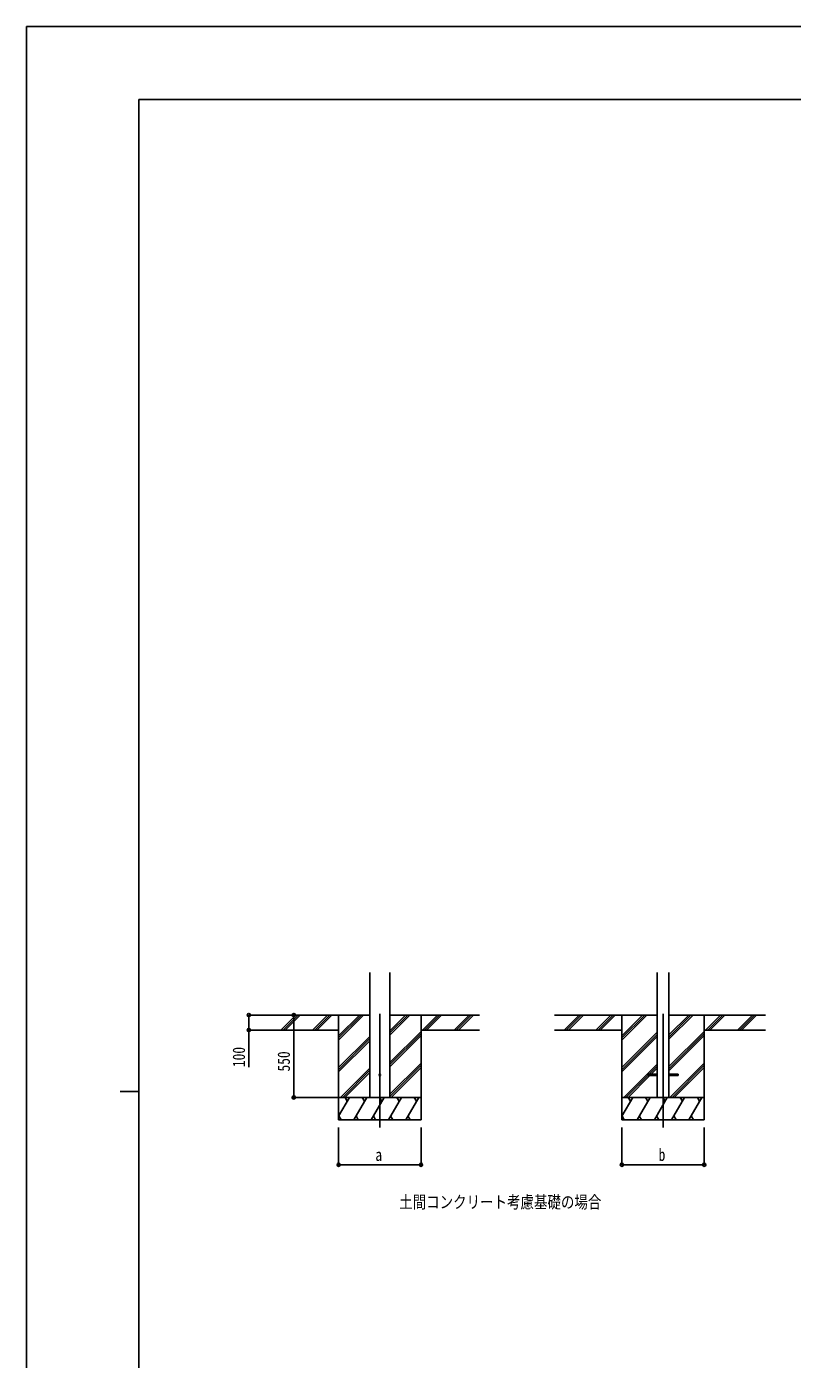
# Model space of a CAD drawing. Units: millimetres, scale not verified. Extents: x -10512 to 10512, y -7425 to 7425.
# Drawn here: x -10512 to -5399, y -1477 to 7425 of the extents above; entities that cross this region are included whole.
import ezdxf
from ezdxf.enums import TextEntityAlignment as Align

# ---------------------------------------------------------------- set-up
doc = ezdxf.new("R2010")
doc.units = ezdxf.units.MM
doc.header["$LTSCALE"] = 40
for name, color, linetype in [('0-2_USER1', 3, 'Continuous'), ('0-3_YKK_12', 2, 'Continuous'), ('0-4_YKK_13', 4, 'Continuous'), ('0-5_YKK_A1', 4, 'Continuous'), ('0-6_YKK_D', 6, 'Continuous'), ('0-7_YKK_ZWAK', 7, 'Continuous')]:
    doc.layers.add(name, color=color, linetype=linetype)
doc.styles.add('ＭＳ ゴシック', font='')
doc.styles.get('ＭＳ ゴシック').set_extended_font_data('MS Gothic')

msp = doc.modelspace()

# ---------------------------------------------------------------- linework, layer by layer
at = {"layer": '0-3_YKK_12'}
for p, q in [((-8153.77, 831.12), (-8153.77, 71.91)), ((-6262.2, 831.12), (-6262.2, 71.91))]:
    msp.add_line(p, q, dxfattribs=at)
at = {"layer": '0-4_YKK_13'}
for p, q in [((-6362.2, 426.91), (-6362.2, 417.91)), ((-6362.2, 426.91), (-6301.7, 426.91)), ((-6362.2, 417.91), (-6301.7, 417.91)), ((-6222.7, 426.91), (-6162.2, 426.91)), ((-6222.7, 417.91), (-6162.2, 417.91)), ((-6162.2, 426.91), (-6162.2, 417.91))]:
    msp.add_line(p, q, dxfattribs=at)
msp.add_circle((-8153.77, 422.41), 5, dxfattribs=at)
at = {"layer": '0-5_YKK_A1'}
for p, q in [((-8220.77, 272.41), (-8220.77, 1107.76)), ((-8086.77, 272.41), (-8086.77, 1107.76)), ((-6301.7, 1107.76), (-6301.7, 272.41)), ((-6222.7, 1107.76), (-6222.7, 272.41)), ((-8220.77, 822.41), (-8879.72, 822.41)), ((-8813.04, 723.81), (-8714.44, 822.41)), ((-8800.3, 722.41), (-8700.3, 822.41)), ((-8786.16, 722.41), (-8686.16, 822.41)), ((-8600.91, 723.81), (-8502.31, 822.41)), ((-8588.17, 722.41), (-8488.17, 822.41)), ((-8574.02, 722.41), (-8474.02, 822.41)), ((-8428.77, 822.41), (-8428.77, 122.41)), ((-8428.77, 655.53), (-8261.89, 822.41)), ((-8428.77, 669.67), (-8276.03, 822.41)), ((-8428.77, 683.81), (-8290.18, 822.41)), ((-8086.77, 689.16), (-7953.52, 822.41)), ((-8086.77, 703.3), (-7967.67, 822.41)), ((-8086.77, 717.44), (-7981.81, 822.41)), ((-8086.77, 822.41), (-7488.15, 822.41)), ((-7878.77, 822.41), (-7878.77, 122.41)), ((-7869.68, 722.41), (-7769.68, 822.41)), ((-7855.53, 722.41), (-7755.53, 822.41)), ((-7841.39, 722.41), (-7741.39, 822.41)), ((-7657.54, 722.41), (-7557.54, 822.41)), ((-7643.4, 722.41), (-7543.4, 822.41)), ((-7629.26, 722.41), (-7529.26, 822.41)), ((-6301.7, 822.41), (-6988.15, 822.41)), ((-6921.47, 723.81), (-6822.87, 822.41)), ((-6908.73, 722.41), (-6808.73, 822.41)), ((-6894.59, 722.41), (-6794.59, 822.41)), ((-6709.33, 723.81), (-6610.74, 822.41)), ((-6696.6, 722.41), (-6596.6, 822.41)), ((-6682.45, 722.41), (-6582.45, 822.41)), ((-6537.2, 822.41), (-6537.2, 122.41)), ((-6537.2, 655.53), (-6370.32, 822.41)), ((-6537.2, 669.67), (-6384.46, 822.41)), ((-6537.2, 683.81), (-6398.61, 822.41)), ((-6222.7, 661.66), (-6061.95, 822.41)), ((-6222.7, 675.8), (-6076.1, 822.41)), ((-6222.7, 689.94), (-6090.24, 822.41)), ((-6222.7, 822.41), (-5579, 822.41)), ((-5987.2, 822.41), (-5987.2, 122.41)), ((-5978.11, 722.41), (-5878.11, 822.41)), ((-5963.96, 722.41), (-5863.96, 822.41)), ((-5949.82, 722.41), (-5849.82, 822.41)), ((-5765.97, 722.41), (-5665.97, 822.41)), ((-5751.83, 722.41), (-5651.83, 822.41)), ((-5737.69, 722.41), (-5637.69, 822.41)), ((-8428.77, 722.41), (-8879.72, 722.41)), ((-8086.77, 505.31), (-7878.77, 713.31)), ((-7878.77, 722.41), (-7488.15, 722.41)), ((-6537.2, 722.41), (-6988.15, 722.41)), ((-6222.7, 477.81), (-5987.2, 713.31)), ((-5987.2, 722.41), (-5579, 722.41)), ((-8428.77, 471.68), (-8220.77, 679.68)), ((-8428.77, 457.54), (-8220.77, 665.54)), ((-8428.77, 443.4), (-8220.77, 651.39)), ((-8086.77, 491.17), (-7878.77, 699.17)), ((-8086.77, 477.03), (-7878.77, 685.03)), ((-6537.2, 471.68), (-6301.7, 707.18)), ((-6537.2, 457.54), (-6301.7, 693.04)), ((-6537.2, 443.4), (-6301.7, 678.89)), ((-6222.7, 463.67), (-5987.2, 699.17)), ((-6222.7, 449.53), (-5987.2, 685.03)), ((-8415.92, 272.41), (-8220.77, 467.55)), ((-8401.77, 272.41), (-8220.77, 453.41)), ((-8086.77, 293.18), (-7878.77, 501.18)), ((-8086.77, 279.04), (-7878.77, 487.04)), ((-8079.26, 272.41), (-7878.77, 472.9)), ((-6524.34, 272.41), (-6301.7, 495.05)), ((-6355.7, 426.91), (-6301.7, 480.91)), ((-6341.56, 426.91), (-6301.7, 466.76)), ((-6215.98, 272.41), (-5987.2, 501.18)), ((-6201.84, 272.41), (-5987.2, 487.04)), ((-6187.69, 272.41), (-5987.2, 472.9)), ((-8387.63, 272.41), (-8220.77, 439.26)), ((-6510.2, 272.41), (-6362.2, 420.41)), ((-6496.06, 272.41), (-6350.56, 417.91)), ((-7878.77, 272.41), (-8428.77, 272.41)), ((-8428.77, 146.96), (-8356.34, 272.41)), ((-8371.35, 246.42), (-8386.35, 272.41)), ((-8327.48, 122.41), (-8240.87, 272.41)), ((-8255.87, 246.43), (-8270.87, 272.41)), ((-8212.01, 122.41), (-8125.4, 272.41)), ((-8140.41, 246.42), (-8155.41, 272.41)), ((-8096.54, 122.41), (-8009.93, 272.41)), ((-8024.93, 246.43), (-8039.94, 272.41)), ((-7981.07, 122.41), (-7894.46, 272.41)), ((-7909.46, 246.43), (-7924.46, 272.41)), ((-5987.2, 272.41), (-6537.2, 272.41)), ((-6537.2, 146.96), (-6464.77, 272.41)), ((-6479.78, 246.42), (-6494.78, 272.41)), ((-6435.91, 122.41), (-6349.3, 272.41)), ((-6364.3, 246.43), (-6379.3, 272.41)), ((-6320.44, 122.41), (-6233.83, 272.41)), ((-6248.83, 246.42), (-6263.84, 272.41)), ((-6204.97, 122.41), (-6118.36, 272.41)), ((-6133.36, 246.43), (-6148.37, 272.41)), ((-6089.5, 122.41), (-6002.89, 272.41)), ((-6017.89, 246.43), (-6032.89, 272.41)), ((-8428.77, 122.41), (-7878.77, 122.41)), ((-8427.95, 148.39), (-8412.95, 122.41)), ((-8312.48, 148.39), (-8297.48, 122.41)), ((-8197.01, 148.39), (-8182.01, 122.41)), ((-8081.54, 148.39), (-8066.54, 122.41)), ((-7966.07, 148.39), (-7951.07, 122.41)), ((-6537.2, 122.41), (-5987.2, 122.41)), ((-6536.38, 148.39), (-6521.38, 122.41)), ((-6420.91, 148.39), (-6405.91, 122.41)), ((-6305.44, 148.39), (-6290.44, 122.41)), ((-6189.97, 148.39), (-6174.97, 122.41)), ((-6074.5, 148.39), (-6059.5, 122.41))]:
    msp.add_line(p, q, dxfattribs=at)
at = {"layer": '0-6_YKK_D'}
for p, q in [((-8880.72, 822.41), (-9029.77, 822.41)), ((-8728.77, 822.41), (-8728.77, 272.41)), ((-8880.72, 722.41), (-9029.77, 722.41)), ((-8429.77, 272.41), (-8729.77, 272.41)), ((-8428.77, 72.41), (-8428.77, -178.59)), ((-7878.77, 72.41), (-7878.77, -178.59)), ((-6537.2, 72.41), (-6537.2, -178.59)), ((-5987.2, 72.41), (-5987.2, -178.59)), ((-8428.77, -177.59), (-7878.77, -177.59)), ((-6537.2, -177.59), (-5987.2, -177.59))]:
    msp.add_line(p, q, dxfattribs=at)
msp.add_lwpolyline([(-9028.77, 822.41), (-9028.77, 722.41), (-9028.77, 473.91)], dxfattribs=at)
for centre in [(-9028.77, 822.41), (-8728.77, 822.41), (-9028.77, 722.41), (-8728.77, 272.41), (-8428.77, -177.59), (-7878.77, -177.59), (-6537.2, -177.59), (-5987.2, -177.59)]:
    msp.add_circle(centre, 10.62, dxfattribs=at)
at = {"layer": '0-7_YKK_ZWAK'}
for p, q in [((9737.55, 6937.5), (-9762.45, 6937.5)), ((-9762.45, -6312.5), (-9762.45, 6937.5)), ((-9887.45, 312.5), (-9762.45, 312.5))]:
    msp.add_line(p, q, dxfattribs=at)
msp.add_lwpolyline([(-10512.5, -7425), (10512.5, -7425), (10512.5, 7425), (-10512.5, 7425)], close=True, dxfattribs=at)

# ---------------------------------------------------------------- texts
at = {"layer": '0-2_USER1', "style": 'ＭＳ ゴシック', "width": 0.8}
msp.add_text('土間コンクリート考慮基礎の場合', height=82.48, dxfattribs=at).set_placement((-8024.5, -492.5), align=Align.BOTTOM_LEFT)
at = {"layer": '0-6_YKK_D', "style": 'ＭＳ ゴシック', "width": 0.8}
for s, p in [('100', (-9029.77, 474.91)), ('550', (-8729.77, 445.41))]:
    msp.add_text(s, height=82.48, rotation=90, dxfattribs=at).set_placement(p, align=Align.BOTTOM_LEFT)
for s, p in [('b', (-6292.2, -176.59)), ('a', (-8183.77, -176.59))]:
    msp.add_text(s, height=82.48, dxfattribs=at).set_placement(p, align=Align.BOTTOM_LEFT)

doc.saveas('drawing.dxf')
